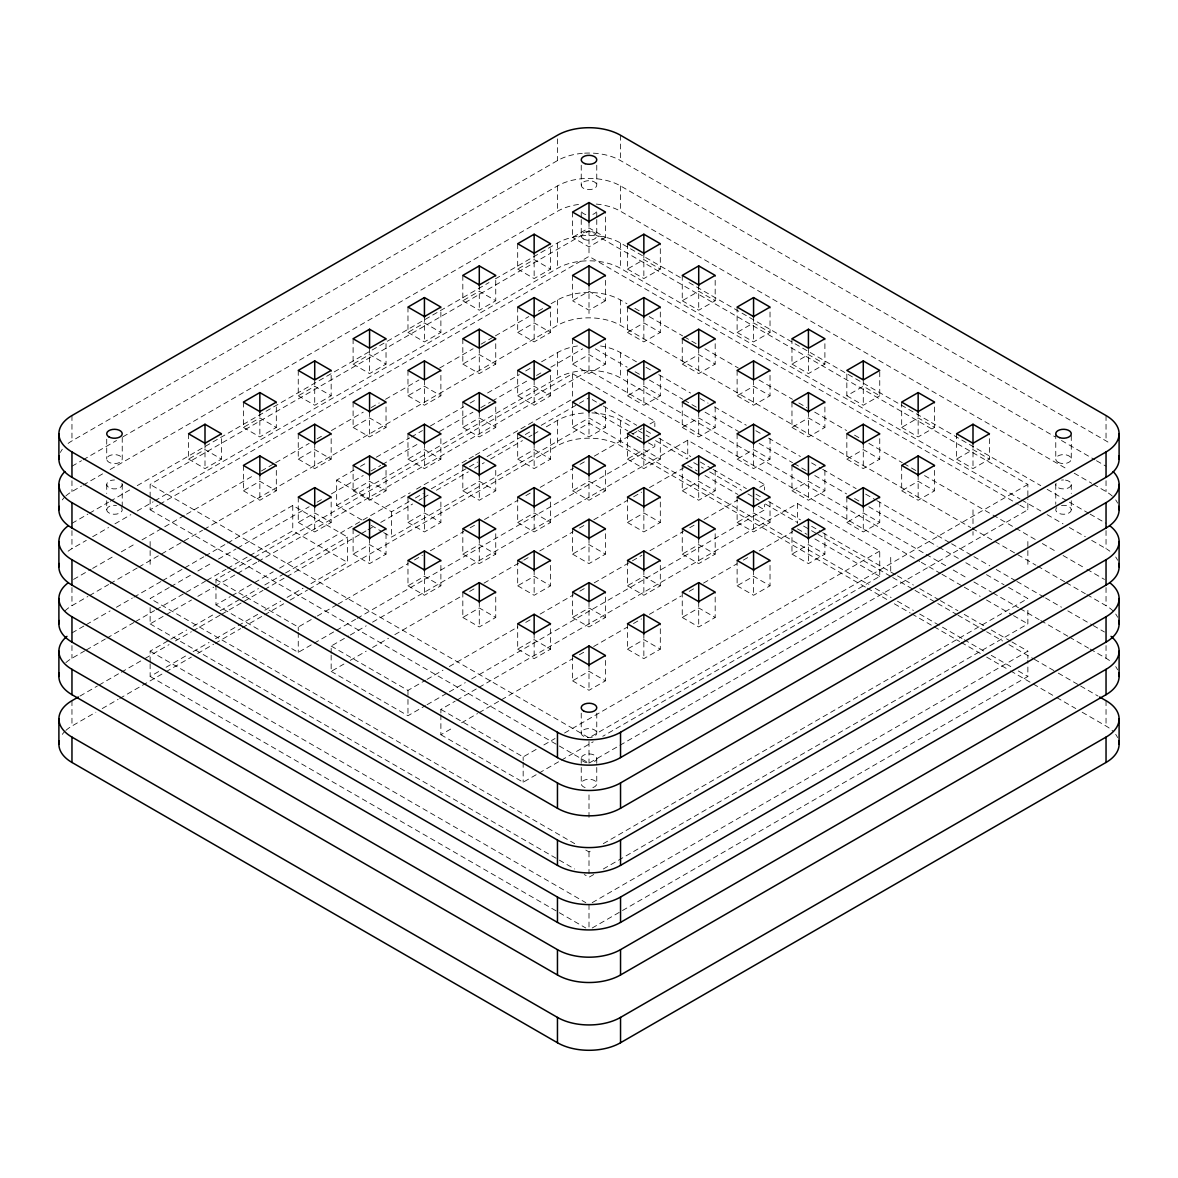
<?xml version="1.0" encoding="UTF-8"?>
<svg xmlns="http://www.w3.org/2000/svg" width="1178" height="1178" viewBox="0 0 1178 1178"><rect width="100%" height="100%" fill="white"/><g stroke="black" fill="none" stroke-linecap="round" stroke-linejoin="round"><path stroke-width="0.75" stroke-dasharray="5 3.75" d="M68.118 443.429A44.602 25.754 0 0 1 71.961 440.896L557.459 160.591A44.602 25.754 0 0 1 583.184 153.273M71.961 466.223L81.518 460.716M83.108 459.788L116.534 440.498M122.91 436.817L557.459 185.933A44.602 25.754 0 0 1 620.541 185.933L1055.09 436.817M65.88 495.938A44.602 25.754 0 0 1 71.961 491.565L81.518 486.058M83.108 485.13L103.797 473.188M110.172 469.507L557.459 211.274A44.602 25.754 0 0 1 581.741 204.074M71.961 523.326L87.879 514.138M89.469 513.21L108.582 502.181M110.172 501.268L130.861 489.326M137.222 485.645L489.017 282.543M495.378 278.862L557.459 243.021A44.602 25.754 0 0 1 620.541 243.021L682.622 278.862M188.539 433.769L188.539 459.096L205.001 449.598L221.449 459.096L221.449 433.769M243.39 402.096L243.39 427.423L259.852 417.925L276.315 427.423L276.315 402.096M298.255 370.422L298.255 395.764L314.717 386.251L331.165 395.764L331.165 370.422M353.106 338.749L353.106 364.09L369.568 354.578L386.031 364.09L386.031 338.749M407.971 307.075L407.971 332.417L424.433 322.905L440.881 332.417L440.881 307.075M462.821 275.402L462.821 300.743L479.284 291.246L495.747 300.743L495.747 275.402M517.687 243.728L517.687 269.07L534.149 259.572L550.597 269.07L550.597 243.728M572.537 212.055L572.537 237.396L589 227.899L605.463 237.396L605.463 212.055M150.136 497.101L150.136 484.438L589 231.065L1027.864 484.438L1027.864 497.101M188.539 459.096L205.001 468.608L221.449 459.096M243.39 427.423L259.852 436.935L276.315 427.423M298.255 395.764L314.717 405.261L331.165 395.764M353.106 364.09L369.568 373.588L386.031 364.09M407.971 332.417L424.433 341.914L440.881 332.417M462.821 300.743L479.284 310.241L495.747 300.743M517.687 269.07L534.149 278.568L550.597 269.07M605.463 237.396L589 246.894L572.537 237.396M68.118 551.201A44.602 25.754 0 0 1 71.961 548.668L86.288 540.393M92.664 536.712L108.582 527.523M114.943 523.842L130.861 514.653M137.222 510.987L153.14 501.799M154.745 500.871L557.459 268.363A44.602 25.754 0 0 1 620.541 268.363L1020.074 499.03M150.136 498.912L150.136 509.779L158.088 505.185M159.678 504.272L589 256.406L1018.322 504.272M73.551 579.414L91.074 569.298M92.664 568.385L114.943 555.515M121.305 551.849L135.632 543.573M142.008 539.892L184.975 515.081M186.58 514.168L253.432 475.573M261.383 470.979L274.121 463.617M275.711 462.704L309.137 443.399M317.103 438.805L323.464 435.124M331.43 430.53L363.266 412.153M371.217 407.559L379.183 402.964M385.545 399.283L418.97 379.993M439.659 368.037L473.1 348.747M481.051 344.153L493.788 336.805M495.378 335.877L528.804 316.573M538.361 311.066L543.132 308.312M551.083 303.718L557.459 300.037A44.602 25.754 0 0 1 620.541 300.037L626.917 303.718M243.39 465.428L243.39 490.77L259.852 481.272L276.315 490.77L276.315 465.428M298.255 433.769L298.255 459.096L314.717 449.598L331.165 459.096L331.165 433.769M353.106 402.096L353.106 427.423L369.568 417.925L386.031 427.423L386.031 402.096M407.971 370.422L407.971 395.764L424.433 386.251L440.881 395.764L440.881 370.422M462.821 338.749L462.821 364.09L479.284 354.578L495.747 364.09L495.747 338.749M517.687 307.075L517.687 332.417L534.149 322.905L550.597 332.417L550.597 307.075M572.537 275.402L572.537 300.743L589 291.246L605.463 300.743L605.463 275.402M627.403 243.728L627.403 269.07L643.851 259.572L660.313 269.07L660.313 243.728M64.878 610.999A44.602 25.754 0 0 1 71.961 605.669L87.879 596.48M89.469 595.567L108.582 584.538M110.172 583.611L137.222 567.987M138.827 567.074L202.498 530.306M204.088 529.393L557.459 325.378A44.602 25.754 0 0 1 620.541 325.378L970.731 527.553M243.39 490.77L259.852 500.267L276.315 490.77M298.255 459.096L314.717 468.608L331.165 459.096M353.106 427.423L369.568 436.935L386.031 427.423M407.971 395.764L424.433 405.261L440.881 395.764M462.821 364.09L479.284 373.588L495.747 364.09M517.687 332.417L534.149 341.914L550.597 332.417M605.463 300.743L589 310.241L572.537 300.743M627.403 269.07L643.851 278.568L660.313 269.07M71.961 632.925L84.669 625.592M86.259 624.664L110.084 610.911M116.445 607.244L132.334 598.071M133.924 597.158L160.915 581.564M162.505 580.651L183.164 568.724M184.755 567.811L203.809 556.796M205.399 555.883L226.043 543.956M227.634 543.043L292.762 505.45L347.628 537.109L347.628 562.451L309.402 584.524M361.734 519.925L336.658 505.45L336.658 480.109L354.122 470.022M360.483 466.355L366.829 462.674M376.371 457.182L409.723 437.921M411.313 437.009L422.431 430.588M430.382 425.994L463.734 406.734M470.096 403.067L476.442 399.401M487.559 392.981L519.336 374.633M525.683 370.967L532.044 367.3M541.571 361.793L557.459 352.634A44.602 25.754 0 0 1 577.456 345.964M169.22 587.527L150.136 598.542L574.687 843.654M170.81 586.615L191.484 574.673M197.845 571.006L212.158 562.745M218.504 559.064L235.998 548.977M237.588 548.05L309.151 506.746M317.103 502.152L323.449 498.485M331.401 493.891L363.207 475.529M371.158 470.935L380.7 465.428M382.29 464.515L418.867 443.399M439.527 431.457L472.923 412.182M480.874 407.603L490.416 402.081M492.006 401.168L528.583 380.052M536.52 375.458L542.881 371.792M550.833 367.197L582.639 348.835M298.255 497.101L298.255 522.443L314.717 512.945L331.165 522.443L331.165 497.101M353.106 465.428L353.106 490.77L369.568 481.272L386.031 490.77L386.031 465.428M407.971 433.769L407.971 459.096L424.433 449.598L440.881 459.096L440.881 433.769M462.821 402.096L462.821 427.423L479.284 417.925L495.747 427.423L495.747 402.096M517.687 370.422L517.687 395.764L534.149 386.251L550.597 395.764L550.597 370.422M572.537 338.749L572.537 364.09L589 354.578L605.463 364.09L605.463 338.749M627.403 307.075L627.403 332.417L643.851 322.905L660.313 332.417L660.313 307.075M682.253 275.402L682.253 300.743L698.716 291.246L715.179 300.743L715.179 275.402M65.88 662.64A44.602 25.754 0 0 1 71.961 658.266L84.669 650.919M86.259 650.006L105.328 639.006M106.918 638.078L133.924 622.499M135.499 621.572L154.568 610.572M156.159 609.659L205.399 581.225M206.989 580.312L226.043 569.298M227.634 568.385L248.293 556.458M249.883 555.545L292.762 530.777L347.628 562.451M336.658 505.45L557.459 377.961A44.602 25.754 0 0 1 620.541 377.961L924.568 553.498M215.972 583.154L215.972 579.547L230.299 571.271M231.889 570.343L572.537 373.676L654.835 421.179L654.835 426.613M150.136 607.598L150.136 623.884L164.449 615.623M166.039 614.695L191.484 600.014M197.845 596.348L213.748 587.159M215.338 586.246L235.998 574.304M237.588 573.391L256.671 562.377M258.262 561.45L589 370.51L919.738 561.45M298.255 522.443L314.717 531.941L331.165 522.443M353.106 490.77L369.568 500.267L386.031 490.77M407.971 459.096L424.433 468.608L440.881 459.096M462.821 427.423L479.284 436.935L495.747 427.423M517.687 395.764L534.149 405.261L550.597 395.764M572.537 364.09L589 373.588L605.463 364.09M627.403 332.417L643.851 341.914L660.313 332.417M682.253 300.743L698.716 310.241L715.179 300.743M215.972 584.965L215.972 604.874L230.299 596.613M231.889 595.685L273.281 571.786M279.642 568.12L410.18 492.757M416.541 489.076L467.475 459.67M469.065 458.743L473.851 455.989M475.441 455.076L570.947 399.931M150.136 661.992L150.136 651.139L169.249 640.096M170.839 639.183L186.772 629.98M193.133 626.313L213.836 614.356M220.212 610.675L240.916 598.718M242.506 597.806L258.438 588.602M264.814 584.936L283.913 573.892M285.518 572.979L347.628 537.109M336.658 480.109L391.508 511.782L409.031 501.666M415.407 497.985L423.358 493.391M431.325 488.796L467.96 467.637M469.551 466.724L477.517 462.129M487.074 456.608L523.695 435.462M525.3 434.535L531.661 430.868M541.217 425.346L577.853 404.201M579.443 403.274L589 397.766M79.927 696.095L97.435 685.979M99.026 685.066L119.714 673.124M121.305 672.196L143.598 659.327M145.188 658.414L169.058 644.631M175.434 640.95L191.351 631.761M192.942 630.848L220.006 615.225M221.597 614.298L262.974 590.414M264.564 589.486L285.267 577.544M286.858 576.616L360.07 534.356M361.675 533.428L366.446 530.674M368.037 529.747L374.398 526.08M380.774 522.399L412.609 504.022M418.97 500.341L422.151 498.5M423.741 497.587L430.117 493.906M436.478 490.239L468.314 471.863M474.69 468.181L484.232 462.659M490.608 458.993L522.443 440.616M528.804 436.935L531.985 435.094M533.575 434.181L539.951 430.5M546.312 426.819L557.459 420.399A44.602 25.754 0 0 1 586.084 412.904M353.106 528.775L353.106 554.116L369.568 544.619L386.031 554.116L386.031 528.775M407.971 497.101L407.971 522.443L424.433 512.945L440.881 522.443L440.881 497.101M462.821 465.428L462.821 490.77L479.284 481.272L495.747 490.77L495.747 465.428M517.687 433.769L517.687 459.096L534.149 449.598L550.597 459.096L550.597 433.769M572.537 402.096L572.537 427.423L589 417.925L605.463 427.423L605.463 402.096M627.403 370.422L627.403 395.764L643.851 386.251L660.313 395.764L660.313 370.422M682.253 338.749L682.253 364.09L698.716 354.578L715.179 364.09L715.179 338.749M737.119 307.075L737.119 332.417L753.567 322.905L770.029 332.417L770.029 307.075M150.136 663.803L150.136 676.466L159.693 670.959M166.069 667.278L186.772 655.321M193.133 651.64L209.066 642.452M215.441 638.77L258.438 613.944M264.814 610.263L280.732 601.074M287.108 597.393L303.026 588.205M383.675 532.589L391.508 537.109L589 423.093L868.849 584.671M65.88 730.404A44.602 25.754 0 0 1 71.961 726.031L95.845 712.234M102.206 708.567L118.124 699.379M119.714 698.451L164.287 672.726M165.877 671.799L191.351 657.103M197.713 653.422L213.63 644.233M215.221 643.321L240.695 628.61M242.285 627.697L262.974 615.741M264.564 614.828L283.677 603.799M290.038 600.117L307.546 590.016M309.137 589.088L557.459 445.726A44.602 25.754 0 0 1 620.541 445.726L865.683 587.262M353.106 554.116L369.568 563.614L386.031 554.116M407.971 522.443L424.433 531.941L440.881 522.443M462.821 490.77L479.284 500.267L495.747 490.77M517.687 459.096L534.149 468.608L550.597 459.096M572.537 427.423L589 436.935L605.463 427.423M627.403 395.764L643.851 405.261L660.313 395.764M682.253 364.09L698.716 373.588L715.179 364.09M737.119 332.417L753.567 341.914L770.029 332.417M215.972 579.547L298.255 627.049L315.763 616.933M317.353 616.02L336.452 604.991M338.057 604.078L408.089 563.629M414.465 559.962L422.416 555.368M430.382 550.774L463.808 531.469M470.169 527.788L476.545 524.122M484.497 519.513L517.937 500.223M525.889 495.629L530.66 492.86M540.216 487.353L573.642 468.049M580.018 464.382L586.379 460.701M594.345 456.107L630.952 434.962M632.542 434.049L642.098 428.527M650.05 423.933L654.835 421.179M407.971 560.448L407.971 585.79L424.433 576.292L440.881 585.79L440.881 560.448M462.821 528.775L462.821 554.116L479.284 544.619L495.747 554.116L495.747 528.775M517.687 497.101L517.687 522.443L534.149 512.945L550.597 522.443L550.597 497.101M572.537 465.428L572.537 490.77L589 481.272L605.463 490.77L605.463 465.428M627.403 433.769L627.403 459.096L643.851 449.598L660.313 459.096L660.313 433.769M682.253 402.096L682.253 427.423L698.716 417.925L715.179 427.423L715.179 402.096M737.119 370.422L737.119 395.764L753.567 386.251L770.029 395.764L770.029 370.422M791.969 338.749L791.969 364.09L808.432 354.578L824.894 364.09L824.894 338.749M215.972 604.874L298.255 652.391L312.582 644.116M314.173 643.203L334.861 631.246M336.452 630.333L355.565 619.304M357.155 618.376L654.835 446.521L654.835 441.087M331.165 653.289L331.165 646.045L348.673 635.943M350.264 635.03L366.196 625.827M372.557 622.161L687.746 440.189L764.551 484.526L764.551 489.96M407.971 585.79L424.433 595.288L440.881 585.79M462.821 554.116L479.284 563.614L495.747 554.116M517.687 522.443L534.149 531.941L550.597 522.443M572.537 490.77L589 500.267L605.463 490.77M627.403 459.096L643.851 468.608L660.313 459.096M682.253 427.423L698.716 436.935L715.179 427.423M737.119 395.764L753.567 405.261L770.029 395.764M791.969 364.09L808.432 373.588L824.894 364.09M331.165 655.101L331.165 671.386L343.902 664.039M350.264 660.357L366.196 651.169M372.557 647.488L388.475 638.299M394.836 634.633L461.702 596.024M469.654 591.43L476.03 587.763M483.981 583.154L522.193 561.111M523.783 560.183L530.144 556.502M539.701 550.995L573.126 531.69M579.502 528.024L585.864 524.343M593.83 519.748L627.256 500.444M633.617 496.777L641.583 492.168M649.534 487.574L686.156 466.444M462.821 592.122L462.821 617.463L479.284 607.951L495.747 617.463L495.747 592.122M517.687 560.448L517.687 585.79L534.149 576.292L550.597 585.79L550.597 560.448M572.537 528.775L572.537 554.116L589 544.619L605.463 554.116L605.463 528.775M627.403 497.101L627.403 522.443L643.851 512.945L660.313 522.443L660.313 497.101M682.253 465.428L682.253 490.77L698.716 481.272L715.179 490.77L715.179 465.428M737.119 433.769L737.119 459.096L753.567 449.598L770.029 459.096L770.029 433.769M791.969 402.096L791.969 427.423L808.432 417.925L824.894 427.423L824.894 402.096M846.835 374.044L846.835 395.764L863.283 386.251L879.745 395.764L879.745 370.422M462.821 617.463L479.284 626.961L495.747 617.463M517.687 585.79L534.149 595.288L550.597 585.79M572.537 554.116L589 563.614L605.463 554.116M627.403 522.443L643.851 531.941L660.313 522.443M682.253 490.77L698.716 500.267L715.179 490.77M737.119 459.096L753.567 468.608L770.029 459.096M791.969 427.423L808.432 436.935L824.894 427.423M846.835 395.764L863.283 405.261L879.745 395.764M331.165 646.045L407.971 690.396L425.479 680.28M427.069 679.367L442.987 670.179M449.363 666.498L517.805 626.976M525.771 622.382L530.542 619.628M540.098 614.106L573.524 594.816M579.885 591.135L586.261 587.454M594.213 582.86L630.834 561.729M632.424 560.802L641.966 555.294M649.932 550.7L683.358 531.396M689.734 527.715L696.095 524.048M704.061 519.454L737.487 500.149M759.766 487.28L764.551 484.526M517.687 623.795L517.687 649.137L534.149 639.625L550.597 649.137L550.597 623.795M572.537 592.122L572.537 617.463L589 607.951L605.463 617.463L605.463 592.122M627.403 560.448L627.403 585.79L643.851 576.292L660.313 585.79L660.313 560.448M682.253 528.775L682.253 554.116L698.716 544.619L715.179 554.116L715.179 528.775M737.119 497.101L737.119 522.443L753.567 512.945L770.029 522.443L770.029 497.101M791.969 465.428L791.969 490.77L808.432 481.272L824.894 490.77L824.894 465.428M846.835 433.769L846.835 459.096L863.283 449.598L879.745 459.096L879.745 433.769M901.685 402.096L901.685 427.423L918.148 417.925L934.61 427.423L934.61 402.096M331.165 671.386L407.971 715.723L425.479 705.622M427.069 704.694L447.773 692.752M449.363 691.839L465.281 682.651M471.642 678.97L764.551 509.868L764.551 504.434M440.881 713.014L440.881 709.392L455.209 701.131M456.799 700.203L477.502 688.261M479.093 687.334L797.462 503.521L879.745 551.039L879.745 576.381L602.768 736.294M517.687 649.137L534.149 658.635L550.597 649.137M572.537 617.463L589 626.961L605.463 617.463M627.403 585.79L643.851 595.288L660.313 585.79M682.253 554.116L698.716 563.614L715.179 554.116M737.119 522.443L753.567 531.941L770.029 522.443M791.969 490.77L808.432 500.267L824.894 490.77M846.835 459.096L863.283 468.608L879.745 459.096M901.685 427.423L918.148 436.935L934.61 427.423M440.881 714.825L440.881 734.733L453.618 727.386M461.585 722.791L477.502 713.588M479.093 712.675L499.781 700.733M501.372 699.806L573.009 658.458M579.37 654.777L585.746 651.095M593.697 646.501L627.138 627.211M633.499 623.53L641.45 618.936M649.417 614.342L681.252 595.95M689.218 591.356L695.58 587.689M703.546 583.095L736.972 563.791M743.333 560.11L749.709 556.443M759.25 550.921L792.691 531.617M572.537 655.469L572.537 680.81L589 671.298L605.463 680.81L605.463 655.469M627.403 623.795L627.403 649.137L643.851 639.625L660.313 649.137L660.313 623.795M682.253 592.122L682.253 617.463L698.716 607.951L715.179 617.463L715.179 592.122M737.119 560.448L737.119 585.79L753.567 576.292L770.029 585.79L770.029 560.448M791.969 528.775L791.969 554.116L808.432 544.619L824.894 554.116L824.894 528.775M846.835 497.101L846.835 522.443L863.283 512.945L879.745 522.443L879.745 497.101M901.685 465.428L901.685 490.77L918.148 481.272L934.61 490.77L934.61 465.428M956.551 433.769L956.551 459.096L972.999 449.598L989.461 459.096L989.461 433.769M572.537 680.81L589 690.308L605.463 680.81M627.403 649.137L643.851 658.635L660.313 649.137M682.253 617.463L698.716 626.961L715.179 617.463M737.119 585.79L753.567 595.288L770.029 585.79M791.969 554.116L808.432 563.614L824.894 554.116M846.835 522.443L863.283 531.941L879.745 522.443M901.685 490.77L918.148 500.267L934.61 490.77M956.551 459.096L972.999 468.608L989.461 459.096M440.881 709.392L523.165 756.909L537.492 748.634M543.868 744.952L555.015 738.518M564.556 733.01L879.745 551.039M1027.864 484.438L589 737.811L150.136 484.438M440.881 734.733L523.165 782.236L537.492 773.975M539.082 773.048L559.786 761.106M561.376 760.178L593.211 741.801M150.136 509.779L589 763.153L1027.864 509.779L1027.864 498.912M585.819 850.089L589 851.915L592.181 850.089M603.313 843.654L1027.864 598.542L1005.6 585.687M593.771 874.503L589 877.257L584.229 874.503M603.313 868.996L1027.864 623.884L1027.864 607.598M592.181 902.672L1027.864 651.139L1027.864 658.369M592.181 928.014L1027.864 676.466L1027.864 660.181M584.627 153.169A44.602 25.754 0 0 1 620.541 160.591L1106.039 440.896A44.602 25.754 0 0 1 1109.882 443.429M1061.466 440.498L1094.892 459.788M1096.482 460.716L1106.039 466.223M596.259 204.074A44.602 25.754 0 0 1 620.541 211.274L1067.828 469.507M1074.203 473.188L1091.711 483.289M1093.302 484.217L1106.039 491.565A44.602 25.754 0 0 1 1113.122 496.895M688.983 282.543L1040.778 485.645M1047.139 489.326L1067.828 501.268M1069.418 502.181L1088.531 513.21M1090.121 514.138L1106.039 523.326M1021.665 499.958L1040.778 510.987M1047.139 514.653L1063.057 523.842M1069.418 527.523L1085.336 536.712M1091.711 540.393L1106.039 548.668A44.602 25.754 0 0 1 1109.882 551.201M1019.912 505.185L1027.864 509.779M634.868 308.312L639.639 311.066M649.196 316.573L682.622 335.877M684.212 336.805L696.949 344.153M704.9 348.747L738.341 368.037M759.03 379.993L792.455 399.283M798.817 402.964L806.783 407.559M814.734 412.153L846.57 430.53M854.536 435.124L860.897 438.805M868.863 443.399L902.289 462.704M903.879 463.617L916.617 470.979M924.568 475.573L991.42 514.168M993.025 515.081L1035.992 539.892M1042.368 543.573L1056.695 551.849M1063.057 555.515L1085.336 568.385M1086.926 569.298L1104.449 579.414M972.321 528.48L1035.992 565.234M1037.582 566.147L1064.647 581.77M1066.237 582.698L1085.336 593.727M1086.926 594.64L1106.039 605.669A44.602 25.754 0 0 1 1113.122 610.999M600.544 345.964A44.602 25.754 0 0 1 620.541 352.634L636.459 361.823M646.015 367.33L652.376 371.011M658.752 374.678L690.588 393.069M700.13 398.576L708.096 403.171M714.457 406.852L746.292 425.229M755.849 430.736L762.21 434.417M768.571 438.098L800.407 456.475M811.554 462.91L821.11 468.417M822.7 469.345L856.126 488.634M865.683 494.156L875.225 499.663M876.815 500.591L950.042 542.867M951.633 543.78L972.321 555.721M973.911 556.649L989.829 565.838M996.205 569.519L1015.303 580.533M1016.894 581.461L1043.958 597.084M1045.549 597.997L1061.466 607.185M1067.828 610.867L1091.711 624.649M1093.302 625.577L1104.449 631.997M595.361 348.835L627.167 367.197M635.119 371.792L641.48 375.458M649.417 380.052L682.813 399.327M684.403 400.255L697.126 407.603M705.077 412.182L738.473 431.457M759.133 443.399L792.529 462.674M794.119 463.602L806.842 470.935M814.793 475.529L846.599 493.891M854.551 498.485L860.897 502.152M868.849 506.746L937.232 546.224M938.822 547.137L959.496 559.064M965.842 562.745L980.155 571.006M986.516 574.673L1004.009 584.774M926.158 554.411L946.862 566.353M953.223 570.034L967.55 578.31M973.911 581.976L991.42 592.092M993.025 593.005L1018.484 607.715M1020.074 608.628L1039.173 619.657M1040.778 620.585L1067.828 636.208M1069.418 637.121L1088.531 648.15M1090.121 649.063L1106.039 658.266A44.602 25.754 0 0 1 1112.12 662.64M921.329 562.377L940.412 573.391M942.002 574.304L962.662 586.246M964.252 587.159L980.155 596.348M986.516 600.014L1011.961 614.695M1013.551 615.623L1027.864 623.884M592.181 399.592L601.722 405.099M603.313 406.027L636.709 425.302M646.236 430.809L652.597 434.476M658.958 438.157L690.764 456.519M700.306 462.026L711.438 468.446M713.029 469.359L746.425 488.649M755.952 494.156L762.313 497.823M768.674 501.489L800.48 519.851M811.613 526.286L821.154 531.793M822.745 532.706L895.884 574.938M897.474 575.851L913.377 585.039M919.738 588.706L938.822 599.72M940.412 600.647L957.905 610.734M964.252 614.415L984.926 626.343M991.287 630.024L1010.371 641.038M1011.961 641.951L1027.864 651.139M591.916 412.904A44.602 25.754 0 0 1 620.541 420.399L631.688 426.819M638.049 430.5L644.425 434.181M646.015 435.094L649.196 436.935M655.557 440.616L687.392 458.993M693.768 462.659L703.31 468.181M709.686 471.863L741.522 490.239M747.883 493.906L754.259 497.587M755.849 498.5L759.03 500.341M765.391 504.022L797.226 522.399M803.602 526.08L809.963 529.747M811.554 530.674L816.325 533.428M817.93 534.356L891.142 576.616M892.733 577.544L913.436 589.486M915.026 590.414L956.403 614.298M957.994 615.225L985.058 630.848M986.649 631.761L1002.566 640.95M1008.942 644.631L1032.812 658.414M1034.402 659.327L1056.695 672.196M1058.286 673.124L1078.974 685.066M1080.565 685.979L1098.073 696.095M594.699 411.799L627.933 430.986M629.508 431.899L642.172 439.217M648.504 442.869L654.835 446.521M687.746 465.516L697.155 470.95M704.989 475.47L737.899 494.48M758.279 506.245L764.551 509.868M797.462 528.863L806.959 534.341M814.867 538.92L879.745 576.381M875.21 588.337L891.113 597.526M897.474 601.192L913.377 610.381M919.738 614.047L962.662 638.829M964.252 639.757L984.926 651.684M991.287 655.351L1011.961 667.293M1018.322 670.959L1027.864 676.466M867.273 588.175L887.962 600.117M894.323 603.799L910.241 612.987M911.831 613.915L932.534 625.857M934.125 626.77L959.584 641.48M961.189 642.393L980.287 653.422M986.649 657.103L1008.942 669.973M1010.533 670.886L1055.09 696.625M1056.695 697.538L1075.794 708.567M1082.155 712.234L1106.039 726.031A44.602 25.754 0 0 1 1113.122 731.361M371.144 525.359L382.114 531.69M150.136 623.884L574.687 868.996M150.136 651.139L585.819 902.672M150.136 676.466L585.819 928.014M1106.039 415.554L1106.039 440.896M1106.039 480.712L1106.039 491.565M1106.039 530.556L1106.039 548.668M1106.039 587.572L1106.039 605.669M1106.039 645.588L1106.039 658.266M1106.039 700.689L1106.039 726.031M1071.273 435.565L1071.273 459.096M1071.273 484.438L1071.273 493.494M1071.273 500.724L1071.273 509.779A7.76 4.476 0 0 1 1061.511 514.109A7.76 4.476 0 0 1 1056.799 507.541M1055.768 433.769L1055.768 459.096M1055.768 484.438L1055.768 504.346M1027.864 541.541L1027.864 548.771M1027.864 550.582L1027.864 566.868M972.999 443.267L972.999 468.608M972.999 509.868L972.999 529.776M972.999 531.587L972.999 535.195M918.148 411.593L918.148 436.935M918.148 474.94L918.148 500.267M890.715 557.371L890.715 573.657M863.283 379.92L863.283 405.261M863.283 443.267L863.283 468.608M863.283 506.614L863.283 531.941M808.432 348.246L808.432 373.588M808.432 411.593L808.432 436.935M808.432 474.94L808.432 500.267M808.432 538.287L808.432 563.614M797.462 503.521L797.462 523.43M753.567 316.573L753.567 341.914M753.567 379.92L753.567 405.261M753.567 443.267L753.567 468.608M753.567 506.614L753.567 531.941M753.567 569.946L753.567 595.288M698.716 284.899L698.716 310.241M698.716 348.246L698.716 373.588M698.716 411.593L698.716 436.935M698.716 474.94L698.716 500.267M698.716 538.287L698.716 563.614M698.716 601.619L698.716 626.961M687.746 440.189L687.746 458.286M643.851 253.241L643.851 278.568M643.851 316.573L643.851 341.914M643.851 379.92L643.851 405.261M643.851 443.267L643.851 468.608M643.851 506.614L643.851 531.941M643.851 569.946L643.851 595.288M643.851 633.293L643.851 658.635M620.541 135.249L620.541 160.591M620.541 185.933L620.541 211.274M620.541 243.021L620.541 268.363M620.541 300.037L620.541 325.378M620.541 352.634L620.541 377.961M620.541 420.399L620.541 445.726M596.76 165.229L596.76 185.137A7.76 4.476 0 0 1 585.127 189.025A7.76 4.476 0 0 1 585.127 181.265A7.76 4.476 0 0 1 596.76 185.137M596.76 217.709L596.76 210.479A7.76 4.476 0 0 1 592.873 214.352M596.76 219.52L596.76 235.821M596.76 713.146L596.76 733.055A7.76 4.476 0 0 1 585.127 736.942A7.76 4.476 0 0 1 585.127 729.182A7.76 4.476 0 0 1 596.76 733.055M596.76 758.396L596.76 765.641M596.76 767.452L596.76 783.738M589 221.567L589 256.406M589 284.899L589 313.495M589 348.246L589 373.588M589 411.593L589 436.935M589 474.94L589 500.267M589 538.287L589 563.614M589 601.619L589 626.961M589 664.966L589 690.308M589 741.433L589 763.153M589 794.914L589 820.241M589 851.915L589 873.634M589 904.513L589 928.043M581.24 165.229L581.24 185.137M581.24 217.709L581.24 210.479A7.76 4.476 0 0 0 586.997 214.808M581.24 219.52L581.24 235.821M581.24 713.146L581.24 733.055M581.24 758.396L581.24 765.641M581.24 767.452L581.24 783.738M572.537 373.676L572.537 399.018M557.459 138.871L557.459 160.591M557.459 185.933L557.459 211.274M557.459 243.021L557.459 268.363M557.459 300.037L557.459 325.378M557.459 352.634L557.459 377.961M557.459 420.399L557.459 445.726M534.149 253.241L534.149 278.568M534.149 316.573L534.149 341.914M534.149 379.92L534.149 405.261M534.149 443.267L534.149 468.608M534.149 506.614L534.149 531.941M534.149 569.946L534.149 595.288M534.149 633.293L534.149 658.635M523.165 756.909L523.165 760.517M523.165 762.328L523.165 782.236M479.284 284.899L479.284 310.241M479.284 348.246L479.284 373.588M479.284 411.593L479.284 436.935M479.284 474.94L479.284 500.267M479.284 538.287L479.284 563.614M479.284 601.619L479.284 626.961M424.433 316.573L424.433 341.914M424.433 379.92L424.433 405.261M424.433 443.267L424.433 468.608M424.433 506.614L424.433 531.941M424.433 569.946L424.433 595.288M407.971 690.396L407.971 697.626M407.971 699.438L407.971 715.723M391.508 511.782L391.508 537.109M369.568 348.246L369.568 373.588M369.568 411.593L369.568 436.935M369.568 474.94L369.568 500.267M369.568 538.287L369.568 563.614M314.717 379.92L314.717 405.261M314.717 443.267L314.717 468.608M314.717 506.614L314.717 531.941M298.255 627.049L298.255 630.672M298.255 632.483L298.255 652.391M292.762 505.45L292.762 530.777M259.852 411.593L259.852 436.935M259.852 474.94L259.852 500.267M205.001 443.267L205.001 468.608M150.136 541.541L150.136 548.771M150.136 550.582L150.136 566.868M122.232 437.377L122.232 459.096A7.76 4.476 0 0 1 110.599 462.983A7.76 4.476 0 0 1 110.599 455.223A7.76 4.476 0 0 1 122.232 459.096M122.232 484.438L122.232 507.968M106.727 439.188L106.727 459.096M106.727 484.438L106.727 493.494M106.727 500.724L106.727 509.779A7.76 4.476 0 0 0 116.489 514.109A7.76 4.476 0 0 0 121.201 507.541M71.961 415.554L71.961 440.896M71.961 480.712L71.961 491.565M71.961 530.556L71.961 548.668M71.961 587.572L71.961 605.669M71.961 645.588L71.961 658.266M71.961 700.689L71.961 726.031M62.301 499.914A44.602 25.754 0 0 1 64.878 496.895M1115.699 499.914A44.602 25.754 0 0 1 1117.583 503.109M62.301 734.38A44.602 25.754 0 0 1 64.878 731.361M1115.699 734.38A44.602 25.754 0 0 1 1117.583 737.575M121.967 483.274A7.76 4.476 0 0 1 115.827 488.855A7.76 4.476 0 0 1 106.756 484.835A7.76 4.476 0 0 1 114.487 479.961M586.997 762.726A7.76 4.476 0 0 1 582.639 755.834A7.76 4.476 0 0 1 595.361 755.834A7.76 4.476 0 0 1 591.003 762.726M1065.53 480.109A7.76 4.476 0 0 1 1071.008 485.601A7.76 4.476 0 0 1 1061.511 488.767A7.76 4.476 0 0 1 1056.033 483.274M1061.511 480.109A7.76 4.476 0 0 1 1063.513 479.961M60.417 452.44A44.602 25.754 0 0 1 62.301 449.245M106.727 509.779A7.76 4.476 0 0 1 116.489 505.45M585.127 787.611A7.76 4.476 0 0 1 583.051 780.852A7.76 4.476 0 0 1 594.949 780.852A7.76 4.476 0 0 1 592.873 787.611M1061.511 505.45A7.76 4.476 0 0 1 1071.273 509.779M1115.699 557.017A44.602 25.754 0 0 1 1117.583 560.213M1115.699 614.032A44.602 25.754 0 0 1 1117.583 617.213M1115.699 666.615A44.602 25.754 0 0 1 1117.583 669.811M583.508 238.987A7.76 4.476 0 0 0 596.495 236.969A7.76 4.476 0 0 0 586.997 231.492A7.76 4.476 0 0 0 583.508 238.987M1058.035 462.262A7.76 4.476 0 0 0 1071.008 460.259A7.76 4.476 0 0 0 1061.511 454.767A7.76 4.476 0 0 0 1058.035 462.262"/><path stroke-width="1.5" d="M205.001 424.257L188.539 433.769L205.001 443.267L221.449 433.769L205.001 424.257L205.001 444.165M259.852 392.583L243.39 402.096L259.852 411.593L276.315 402.096L259.852 392.583L259.852 412.491M314.717 360.924L298.255 370.422L314.717 379.92L331.165 370.422L314.717 360.924L314.717 379.021M369.568 329.251L353.106 338.749L369.568 348.246L386.031 338.749L369.568 329.251L369.568 347.348M424.433 297.578L407.971 307.075L424.433 316.573L440.881 307.075L424.433 297.578L424.433 317.486M479.284 265.904L462.821 275.402L479.284 284.899L495.747 275.402L479.284 265.904L479.284 285.812M534.149 234.231L517.687 243.728L534.149 253.241L550.597 243.728L534.149 234.231L534.149 254.139M589 202.557L572.537 212.055L589 221.567L605.463 212.055L589 202.557L589 222.465M259.852 455.93L243.39 465.428L259.852 474.94L276.315 465.428L259.852 455.93L259.852 475.838M314.717 424.257L298.255 433.769L314.717 443.267L331.165 433.769L314.717 424.257L314.717 444.165M369.568 392.583L353.106 402.096L369.568 411.593L386.031 402.096L369.568 392.583L369.568 412.491M424.433 360.924L407.971 370.422L424.433 379.92L440.881 370.422L424.433 360.924L424.433 379.021M479.284 329.251L462.821 338.749L479.284 348.246L495.747 338.749L479.284 329.251L479.284 347.348M534.149 297.578L517.687 307.075L534.149 316.573L550.597 307.075L534.149 297.578L534.149 317.486M589 265.904L572.537 275.402L589 284.899L605.463 275.402L589 265.904L589 285.812M643.851 234.231L627.403 243.728L643.851 253.241L660.313 243.728L643.851 234.231L643.851 254.139M314.717 487.604L298.255 497.101L314.717 506.614L331.165 497.101L314.717 487.604L314.717 507.512M369.568 455.93L353.106 465.428L369.568 474.94L386.031 465.428L369.568 455.93L369.568 475.838M424.433 424.257L407.971 433.769L424.433 443.267L440.881 433.769L424.433 424.257L424.433 444.165M479.284 392.583L462.821 402.096L479.284 411.593L495.747 402.096L479.284 392.583L479.284 412.491M534.149 360.924L517.687 370.422L534.149 379.92L550.597 370.422L534.149 360.924L534.149 379.021M589 329.251L572.537 338.749L589 348.246L605.463 338.749L589 329.251L589 347.348M643.851 297.578L627.403 307.075L643.851 316.573L660.313 307.075L643.851 297.578L643.851 317.486M698.716 265.904L682.253 275.402L698.716 284.899L715.179 275.402L698.716 265.904L698.716 285.812M369.568 519.277L353.106 528.775L369.568 538.287L386.031 528.775L369.568 519.277L369.568 539.185M424.433 487.604L407.971 497.101L424.433 506.614L440.881 497.101L424.433 487.604L424.433 507.512M479.284 455.93L462.821 465.428L479.284 474.94L495.747 465.428L479.284 455.93L479.284 475.838M534.149 424.257L517.687 433.769L534.149 443.267L550.597 433.769L534.149 424.257L534.149 444.165M589 392.583L572.537 402.096L589 411.593L605.463 402.096L589 392.583L589 412.491M643.851 360.924L627.403 370.422L643.851 379.92L660.313 370.422L643.851 360.924L643.851 379.021M698.716 329.251L682.253 338.749L698.716 348.246L715.179 338.749L698.716 329.251L698.716 347.348M753.567 297.578L737.119 307.075L753.567 316.573L770.029 307.075L753.567 297.578L753.567 317.486M78.337 697.008L71.961 700.689A44.602 25.754 0 0 0 71.961 737.104L71.961 762.446L557.459 1042.751A44.602 25.754 0 0 0 620.541 1042.751L1106.039 762.446A44.602 25.754 0 0 0 1118.717 740.874M424.433 550.951L407.971 560.448L424.433 569.946L440.881 560.448L424.433 550.951L424.433 570.859M479.284 519.277L462.821 528.775L479.284 538.287L495.747 528.775L479.284 519.277L479.284 539.185M534.149 487.604L517.687 497.101L534.149 506.614L550.597 497.101L534.149 487.604L534.149 507.512M589 455.93L572.537 465.428L589 474.94L605.463 465.428L589 455.93L589 475.838M643.851 424.257L627.403 433.769L643.851 443.267L660.313 433.769L643.851 424.257L643.851 444.165M698.716 392.583L682.253 402.096L698.716 411.593L715.179 402.096L698.716 392.583L698.716 412.491M753.567 360.924L737.119 370.422L753.567 379.92L770.029 370.422L753.567 360.924L753.567 379.021M808.432 329.251L791.969 338.749L808.432 348.246L824.894 338.749L808.432 329.251L808.432 347.348M479.284 582.624L462.821 592.122L479.284 601.619L495.747 592.122L479.284 582.624L479.284 602.532M534.149 550.951L517.687 560.448L534.149 569.946L550.597 560.448L534.149 550.951L534.149 570.859M589 519.277L572.537 528.775L589 538.287L605.463 528.775L589 519.277L589 539.185M643.851 487.604L627.403 497.101L643.851 506.614L660.313 497.101L643.851 487.604L643.851 507.512M698.716 455.93L682.253 465.428L698.716 474.94L715.179 465.428L698.716 455.93L698.716 475.838M753.567 424.257L737.119 433.769L753.567 443.267L770.029 433.769L753.567 424.257L753.567 444.165M808.432 392.583L791.969 402.096L808.432 411.593L824.894 402.096L808.432 392.583L808.432 412.491M863.283 360.924L846.835 370.422L863.283 379.92L879.745 370.422L863.283 360.924L863.283 379.021M534.149 614.298L517.687 623.795L534.149 633.293L550.597 623.795L534.149 614.298L534.149 634.206M589 582.624L572.537 592.122L589 601.619L605.463 592.122L589 582.624L589 600.721M643.851 550.951L627.403 560.448L643.851 569.946L660.313 560.448L643.851 550.951L643.851 570.859M698.716 519.277L682.253 528.775L698.716 538.287L715.179 528.775L698.716 519.277L698.716 539.185M753.567 487.604L737.119 497.101L753.567 506.614L770.029 497.101L753.567 487.604L753.567 507.512M808.432 455.93L791.969 465.428L808.432 474.94L824.894 465.428L808.432 455.93L808.432 475.838M863.283 424.257L846.835 433.769L863.283 443.267L879.745 433.769L863.283 424.257L863.283 444.165M918.148 392.583L901.685 402.096L918.148 411.593L934.61 402.096L918.148 392.583L918.148 412.491M589 645.971L572.537 655.469L589 664.966L605.463 655.469L589 645.971L589 665.879M643.851 614.298L627.403 623.795L643.851 633.293L660.313 623.795L643.851 614.298L643.851 634.206M698.716 582.624L682.253 592.122L698.716 601.619L715.179 592.122L698.716 582.624L698.716 602.532M753.567 550.951L737.119 560.448L753.567 569.946L770.029 560.448L753.567 550.951L753.567 570.859M808.432 519.277L791.969 528.775L808.432 538.287L824.894 528.775L808.432 519.277L808.432 539.185M863.283 487.604L846.835 497.101L863.283 506.614L879.745 497.101L863.283 487.604L863.283 507.512M918.148 455.93L901.685 465.428L918.148 474.94L934.61 465.428L918.148 455.93L918.148 475.838M972.999 424.257L956.551 433.769L972.999 443.267L989.461 433.769L972.999 424.257L972.999 444.165M71.961 451.969L557.459 732.274A44.602 25.754 0 0 0 620.541 732.274L1106.039 451.969A44.602 25.754 0 0 0 1106.039 415.554L620.541 135.249A44.602 25.754 0 0 0 557.459 135.249L71.961 415.554A44.602 25.754 0 0 0 71.961 451.969L71.961 477.311L557.459 757.601A44.602 25.754 0 0 0 620.541 757.601L1106.039 477.311A44.602 25.754 0 0 0 1118.717 455.739M64.878 471.568A44.602 25.754 0 0 0 71.961 502.653L557.459 782.943A44.602 25.754 0 0 0 620.541 782.943L1106.039 502.653A44.602 25.754 0 0 0 1113.122 471.568M59.283 506.407A44.602 25.754 0 0 0 71.961 527.994L557.459 808.285A44.602 25.754 0 0 0 620.541 808.285L1106.039 527.994A44.602 25.754 0 0 0 1118.717 506.407M68.118 525.859A44.602 25.754 0 0 0 71.961 559.741L557.459 840.047A44.602 25.754 0 0 0 620.541 840.047L1106.039 559.741A44.602 25.754 0 0 0 1109.882 525.859M59.283 563.511A44.602 25.754 0 0 0 71.961 585.083L557.459 865.374A44.602 25.754 0 0 0 620.541 865.374L1106.039 585.083A44.602 25.754 0 0 0 1118.717 563.511M68.118 582.86A44.602 25.754 0 0 0 71.961 616.757L557.459 897.047A44.602 25.754 0 0 0 620.541 897.047L1106.039 616.757A44.602 25.754 0 0 0 1109.882 582.86M59.283 620.526A44.602 25.754 0 0 0 71.961 642.098L557.459 922.389A44.602 25.754 0 0 0 620.541 922.389L1106.039 642.098A44.602 25.754 0 0 0 1118.717 620.526M66.969 636.356A44.602 25.754 0 0 0 71.961 669.34L557.459 949.645A44.602 25.754 0 0 0 620.541 949.645L1106.039 669.34A44.602 25.754 0 0 0 1111.031 636.356M59.283 673.109A44.602 25.754 0 0 0 71.961 694.681L557.459 974.972A44.602 25.754 0 0 0 620.541 974.972L1106.039 694.681A44.602 25.754 0 0 0 1118.717 673.109M71.961 737.104L557.459 1017.409A44.602 25.754 0 0 0 620.541 1017.409L1106.039 737.104A44.602 25.754 0 0 0 1106.039 700.689L1099.663 697.008M1119.1 433.769L1119.1 459.096M1119.1 484.438L1119.1 509.779M1119.1 541.541L1119.1 566.868M1119.1 598.542L1119.1 623.884M1119.1 651.139L1119.1 676.466M1119.1 718.904L1119.1 744.231M1106.039 451.969L1106.039 477.311M1106.039 502.653L1106.039 527.994M1106.039 559.741L1106.039 585.083M1106.039 616.757L1106.039 642.098M1106.039 669.34L1106.039 694.681M1106.039 737.104L1106.039 762.446M620.541 732.274L620.541 757.601M620.541 782.943L620.541 808.285M620.541 840.047L620.541 865.374M620.541 897.047L620.541 922.389M620.541 949.645L620.541 974.972M620.541 1017.409L620.541 1042.751M557.459 732.274L557.459 757.601M557.459 782.943L557.459 808.285M557.459 840.047L557.459 865.374M557.459 897.047L557.459 922.389M557.459 949.645L557.459 974.972M557.459 1017.409L557.459 1042.751M71.961 502.653L71.961 527.994M71.961 559.741L71.961 585.083M71.961 616.757L71.961 642.098M71.961 669.34L71.961 694.681M58.9 433.769L58.9 459.096M58.9 484.438L58.9 509.779M58.9 541.541L58.9 566.868M58.9 598.542L58.9 623.884M58.9 651.139L58.9 676.466M58.9 718.904L58.9 744.231M71.961 762.446A44.602 25.754 0 0 1 59.283 740.874M71.961 477.311A44.602 25.754 0 0 1 59.283 455.739M583.508 710.894A7.76 4.476 0 0 0 596.495 708.876A7.76 4.476 0 0 0 586.997 703.399A7.76 4.476 0 0 0 583.508 710.894M108.994 436.935A7.76 4.476 0 0 0 121.967 434.918A7.76 4.476 0 0 0 112.47 429.44A7.76 4.476 0 0 0 108.994 436.935M1059.64 437.642A7.76 4.476 0 0 0 1071.273 433.769A7.76 4.476 0 0 0 1059.64 429.882A7.76 4.476 0 0 0 1059.64 437.642M585.127 163.683A7.76 4.476 0 0 0 596.76 159.796A7.76 4.476 0 0 0 585.127 155.923A7.76 4.476 0 0 0 585.127 163.683"/></g></svg>
